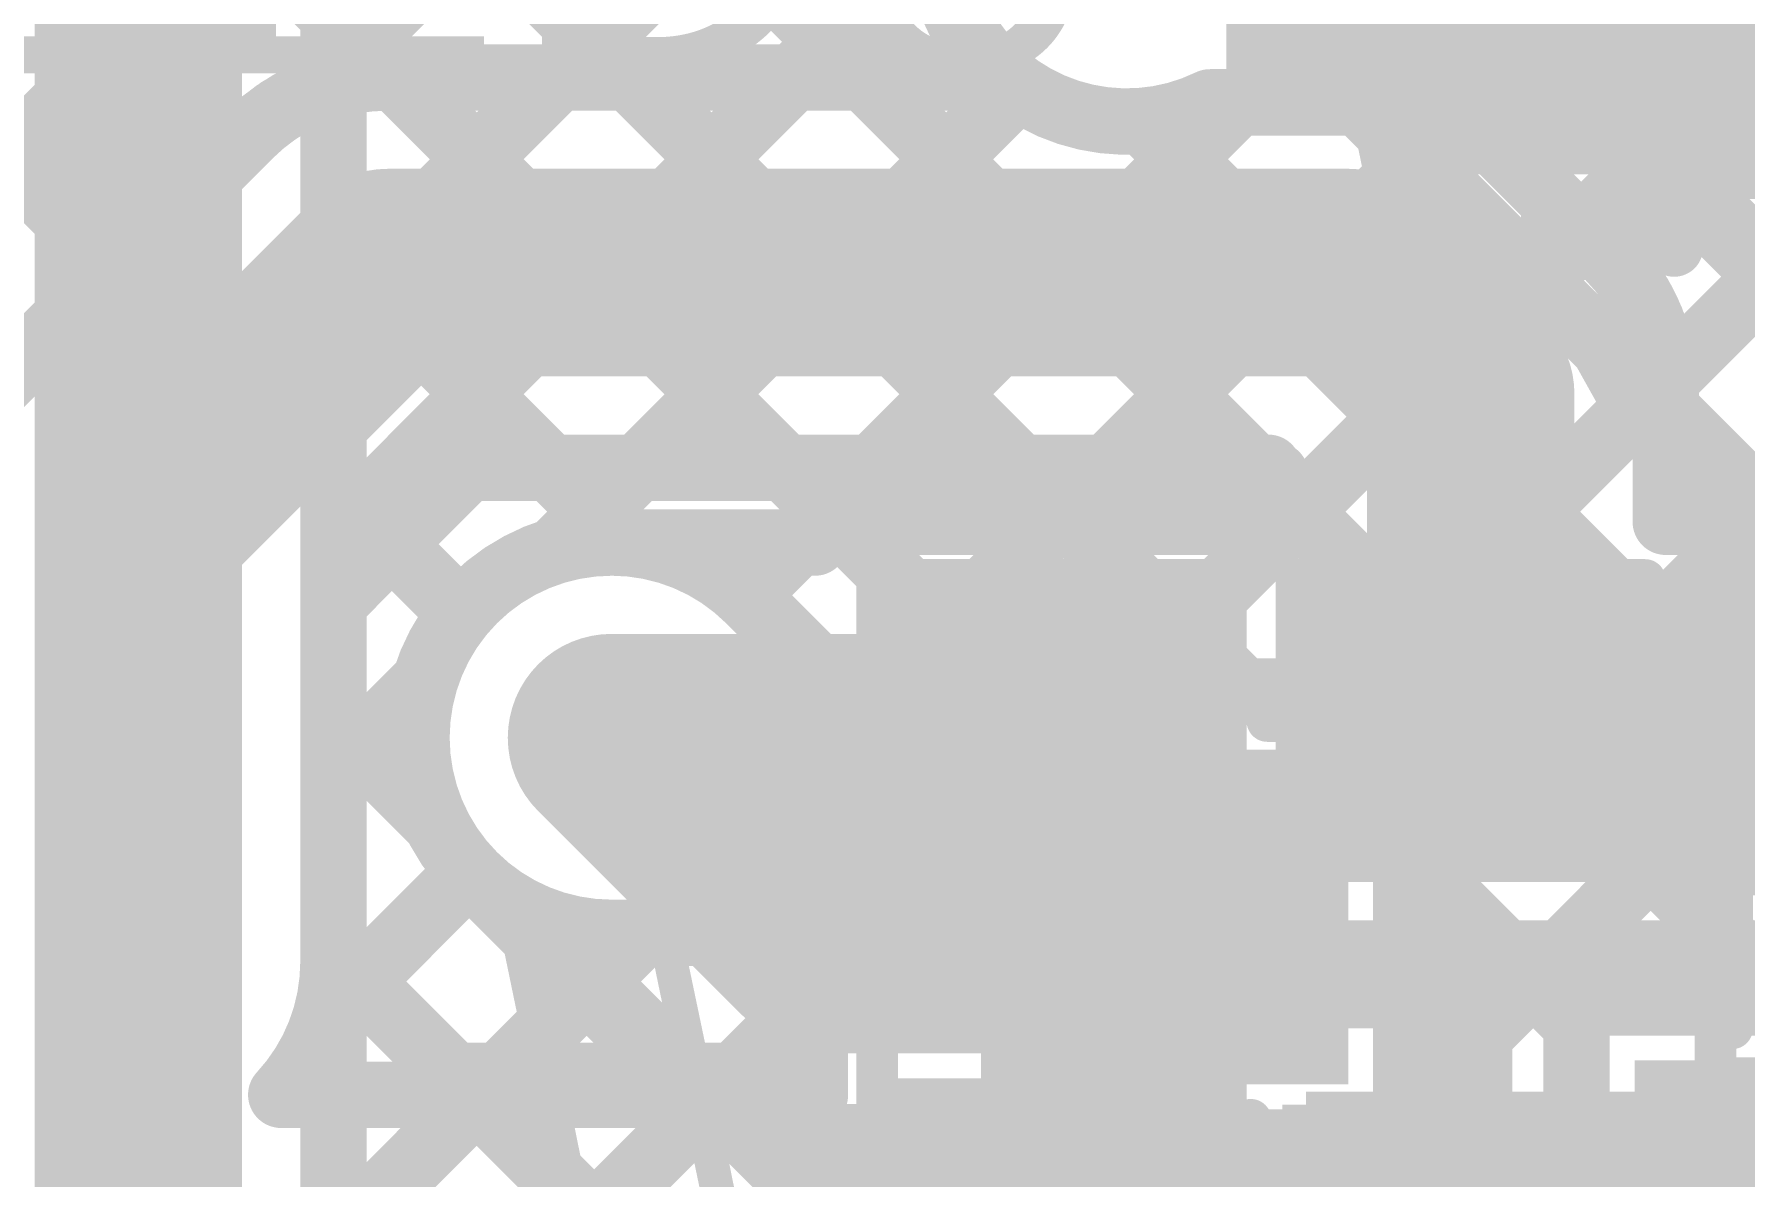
# Model space of a CAD drawing. Header units: millimetres. Extents: x 0 to 214, y 0 to 214.
# Drawn here: x 4.3215 to 4.5275, y 0.7561 to 0.8937 of the extents above; entities that cross this region are included whole.
import ezdxf

# ---------------------------------------------------------------- set-up
doc = ezdxf.new("R2010")
doc.units = ezdxf.units.MM
doc.header["$MEASUREMENT"] = 0
for name, color, linetype in [('BottomLayer', 5, 'Continuous'), ('BottomOverlay', 54, 'Continuous'), ('BottomPaste', 16, 'Continuous'), ('BottomSolder', 6, 'Continuous'), ('TopLayer', 1, 'Continuous'), ('TopOverlay', 2, 'Continuous'), ('TopPaste', 8, 'Continuous'), ('TopSolder', 216, 'Continuous'), ('ViaHoleLayer', 16, 'Continuous')]:
    doc.layers.add(name, color=color, linetype=linetype)
doc.styles.add('Arial', font='', dxfattribs={"height": 0.2})
doc.styles.get('Arial').set_extended_font_data('Arial')

# ---------------------------------------------------------------- blocks, each defined once
blk = doc.blocks.new('LED_0402_81')
at = {"layer": 'TopLayer'}
for points in [[(-0.03091, 0.01417), (-0.0065, 0.01417), (-0.0065, -0.01417), (-0.03091, -0.01417)], [(0.0065, 0.01417), (0.03091, 0.01417), (0.03091, -0.01417), (0.0065, -0.01417)]]:
    blk.add_hatch(color=1, dxfattribs=at).paths.add_polyline_path(points)
at = {"layer": 'TopOverlay'}
blk.add_hatch(color=2, dxfattribs=at).paths.add_polyline_path([(0.03692, -0.022), (0.06292, -0.022), (0.06292, 0.022), (0.03692, 0.022)])
at = {"layer": 'TopPaste'}
for points in [[(-0.03091, 0.01417), (-0.0065, 0.01417), (-0.0065, -0.01417), (-0.03091, -0.01417)], [(0.0065, 0.01417), (0.03091, 0.01417), (0.03091, -0.01417), (0.0065, -0.01417)]]:
    blk.add_hatch(color=8, dxfattribs=at).paths.add_polyline_path(points)
at = {"layer": 'TopSolder'}
for points in [[(-0.03491, 0.01817), (-0.0025, 0.01817), (-0.0025, -0.01817), (-0.03491, -0.01817)], [(0.0025, 0.01817), (0.03491, 0.01817), (0.03491, -0.01817), (0.0025, -0.01817)]]:
    blk.add_hatch(color=216, dxfattribs=at).paths.add_polyline_path(points)
at = {"layer": 'TopOverlay', "const_width": 0.00787}
for points in [[(0.037, 0.019), (-0.036, 0.019)], [(-0.036, 0.019), (-0.036, -0.019)], [(0.037, 0.019), (0.037, -0.019)], [(0.037, -0.019), (-0.036, -0.019)]]:
    blk.add_lwpolyline(points, dxfattribs=at)
at = {"layer": 'TopOverlay', "const_width": 0.00394}
for points in [[(-0.03797, 0.019, 1), (-0.03403, 0.019, 1)], [(-0.03797, 0.019, 1), (-0.03403, 0.019, 1)], [(0.03503, 0.019, 1), (0.03897, 0.019, 1)], [(0.03503, 0.019, 1), (0.03897, 0.019, 1)], [(-0.03797, -0.019, 1), (-0.03403, -0.019, 1)], [(-0.03797, -0.019, 1), (-0.03403, -0.019, 1)], [(0.03503, -0.019, 1), (0.03897, -0.019, 1)], [(0.03503, -0.019, 1), (0.03897, -0.019, 1)]]:
    blk.add_lwpolyline(points, format="xyb", close=True, dxfattribs=at)
blk = doc.blocks.new('RES_0603_B_208')
at = {"layer": 'BottomLayer'}
for points in [[(-0.045, -0.0175), (-0.045, 0.0175), (-0.015, 0.0175), (-0.015, -0.0175)], [(0.015, -0.0175), (0.015, 0.0175), (0.045, 0.0175), (0.045, -0.0175)]]:
    blk.add_hatch(color=5, dxfattribs=at).paths.add_polyline_path(points)
at = {"layer": 'BottomPaste'}
for points in [[(-0.045, -0.0175), (-0.045, 0.0175), (-0.015, 0.0175), (-0.015, -0.0175)], [(0.015, -0.0175), (0.015, 0.0175), (0.045, 0.0175), (0.045, -0.0175)]]:
    blk.add_hatch(color=16, dxfattribs=at).paths.add_polyline_path(points)
at = {"layer": 'BottomSolder'}
for points in [[(-0.049, -0.0215), (-0.049, 0.0215), (-0.011, 0.0215), (-0.011, -0.0215)], [(0.011, -0.0215), (0.011, 0.0215), (0.049, 0.0215), (0.049, -0.0215)]]:
    blk.add_hatch(color=6, dxfattribs=at).paths.add_polyline_path(points)
at = {"layer": 'BottomOverlay', "const_width": 0.005}
for points in [[(-0.049, -0.021), (-0.049, 0.021)], [(0.049, 0.021), (-0.049, 0.021)], [(0.049, -0.021), (0.049, 0.021)], [(0.049, -0.021), (-0.049, -0.021)]]:
    blk.add_lwpolyline(points, dxfattribs=at)
at = {"layer": 'BottomOverlay', "const_width": 0.0025}
for points in [[(-0.05025, 0.021, 1), (-0.04775, 0.021, 1)], [(-0.05025, 0.021, 1), (-0.04775, 0.021, 1)], [(0.04775, 0.021, 1), (0.05025, 0.021, 1)], [(0.04775, 0.021, 1), (0.05025, 0.021, 1)], [(-0.05025, -0.021, 1), (-0.04775, -0.021, 1)], [(-0.05025, -0.021, 1), (-0.04775, -0.021, 1)], [(0.04775, -0.021, 1), (0.05025, -0.021, 1)], [(0.04775, -0.021, 1), (0.05025, -0.021, 1)]]:
    blk.add_lwpolyline(points, format="xyb", close=True, dxfattribs=at)
blk = doc.blocks.new('RES_0603_B_210')
at = {"layer": 'BottomLayer'}
for points in [[(-0.045, -0.0175), (-0.045, 0.0175), (-0.015, 0.0175), (-0.015, -0.0175)], [(0.015, -0.0175), (0.015, 0.0175), (0.045, 0.0175), (0.045, -0.0175)]]:
    blk.add_hatch(color=5, dxfattribs=at).paths.add_polyline_path(points)
at = {"layer": 'BottomPaste'}
for points in [[(-0.045, -0.0175), (-0.045, 0.0175), (-0.015, 0.0175), (-0.015, -0.0175)], [(0.015, -0.0175), (0.015, 0.0175), (0.045, 0.0175), (0.045, -0.0175)]]:
    blk.add_hatch(color=16, dxfattribs=at).paths.add_polyline_path(points)
at = {"layer": 'BottomSolder'}
for points in [[(-0.049, -0.0215), (-0.049, 0.0215), (-0.011, 0.0215), (-0.011, -0.0215)], [(0.011, -0.0215), (0.011, 0.0215), (0.049, 0.0215), (0.049, -0.0215)]]:
    blk.add_hatch(color=6, dxfattribs=at).paths.add_polyline_path(points)
at = {"layer": 'BottomOverlay', "const_width": 0.005}
for points in [[(-0.049, 0.021), (-0.049, -0.021)], [(-0.049, 0.021), (0.049, 0.021)], [(0.049, 0.021), (0.049, -0.021)], [(-0.049, -0.021), (0.049, -0.021)]]:
    blk.add_lwpolyline(points, dxfattribs=at)
at = {"layer": 'BottomOverlay', "const_width": 0.0025}
for points in [[(-0.05025, 0.021, 1), (-0.04775, 0.021, 1)], [(-0.05025, 0.021, 1), (-0.04775, 0.021, 1)], [(0.04775, 0.021, 1), (0.05025, 0.021, 1)], [(0.04775, 0.021, 1), (0.05025, 0.021, 1)], [(-0.05025, -0.021, 1), (-0.04775, -0.021, 1)], [(-0.05025, -0.021, 1), (-0.04775, -0.021, 1)], [(0.04775, -0.021, 1), (0.05025, -0.021, 1)], [(0.04775, -0.021, 1), (0.05025, -0.021, 1)]]:
    blk.add_lwpolyline(points, format="xyb", close=True, dxfattribs=at)
blk = doc.blocks.new('SOT_23_B_242')
at = {"layer": 'BottomLayer'}
for points in [[(-0.05354, 0.05748), (-0.02126, 0.05748), (-0.02126, 0.02126), (-0.05354, 0.02126)], [(0.02126, 0.05748), (0.05354, 0.05748), (0.05354, 0.02126), (0.02126, 0.02126)], [(-0.01614, -0.02126), (0.01614, -0.02126), (0.01614, -0.05748), (-0.01614, -0.05748)]]:
    blk.add_hatch(color=5, dxfattribs=at).paths.add_polyline_path(points)
at = {"layer": 'BottomPaste'}
for points in [[(-0.05354, 0.05748), (-0.02126, 0.05748), (-0.02126, 0.02126), (-0.05354, 0.02126)], [(0.02126, 0.05748), (0.05354, 0.05748), (0.05354, 0.02126), (0.02126, 0.02126)], [(-0.01614, -0.02126), (0.01614, -0.02126), (0.01614, -0.05748), (-0.01614, -0.05748)]]:
    blk.add_hatch(color=16, dxfattribs=at).paths.add_polyline_path(points)
at = {"layer": 'BottomSolder'}
for points in [[(-0.05754, 0.06148), (-0.01726, 0.06148), (-0.01726, 0.01726), (-0.05754, 0.01726)], [(0.01726, 0.06148), (0.05754, 0.06148), (0.05754, 0.01726), (0.01726, 0.01726)], [(-0.02014, -0.01726), (0.02014, -0.01726), (0.02014, -0.06148), (-0.02014, -0.06148)]]:
    blk.add_hatch(color=6, dxfattribs=at).paths.add_polyline_path(points)
at = {"layer": 'BottomOverlay'}
for points, const_width in [([(-0.06439, 0.045, 1), (-0.07161, 0.045, 1)], 0.01), ([(-0.07411, 0.045, 1), (-0.06911, 0.045, 1)], 0.005), ([(-0.06689, 0.045, 1), (-0.06189, 0.045, 1)], 0.005), ([(-0.01425, 0.029, 1), (-0.01175, 0.029, 1)], 0.0025), ([(0.01175, 0.029, 1), (0.01425, 0.029, 1)], 0.0025), ([(-0.06225, 0.027, 1), (-0.05975, 0.027, 1)], 0.0025), ([(0.05975, 0.027, 1), (0.06225, 0.027, 1)], 0.0025), ([(-0.06225, -0.029, 1), (-0.05975, -0.029, 1)], 0.0025), ([(-0.06225, -0.029, 1), (-0.05975, -0.029, 1)], 0.0025), ([(-0.02525, -0.029, 1), (-0.02275, -0.029, 1)], 0.0025), ([(0.02275, -0.029, 1), (0.02525, -0.029, 1)], 0.0025), ([(0.05975, -0.029, 1), (0.06225, -0.029, 1)], 0.0025), ([(0.05975, -0.029, 1), (0.06225, -0.029, 1)], 0.0025)]:
    blk.add_lwpolyline(points, format="xyb", close=True, dxfattribs=dict(at, const_width=const_width))
at = {"layer": 'BottomOverlay', "const_width": 0.005}
for points in [[(0.013, 0.029), (-0.013, 0.029)], [(-0.061, -0.029), (-0.061, 0.027)], [(0.061, -0.029), (0.061, 0.027)], [(-0.024, -0.029), (-0.061, -0.029)], [(0.061, -0.029), (0.024, -0.029)]]:
    blk.add_lwpolyline(points, dxfattribs=at)
blk = doc.blocks.new('SOT_23_246')
at = {"layer": 'TopLayer'}
for points in [[(-0.01614, 0.05748), (0.01614, 0.05748), (0.01614, 0.02126), (-0.01614, 0.02126)], [(-0.05354, -0.02126), (-0.02126, -0.02126), (-0.02126, -0.05748), (-0.05354, -0.05748)], [(0.02126, -0.02126), (0.05354, -0.02126), (0.05354, -0.05748), (0.02126, -0.05748)]]:
    blk.add_hatch(color=1, dxfattribs=at).paths.add_polyline_path(points)
at = {"layer": 'TopPaste'}
for points in [[(-0.01614, 0.05748), (0.01614, 0.05748), (0.01614, 0.02126), (-0.01614, 0.02126)], [(-0.05354, -0.02126), (-0.02126, -0.02126), (-0.02126, -0.05748), (-0.05354, -0.05748)], [(0.02126, -0.02126), (0.05354, -0.02126), (0.05354, -0.05748), (0.02126, -0.05748)]]:
    blk.add_hatch(color=8, dxfattribs=at).paths.add_polyline_path(points)
at = {"layer": 'TopSolder'}
for points in [[(-0.02014, 0.06148), (0.02014, 0.06148), (0.02014, 0.01726), (-0.02014, 0.01726)], [(-0.05754, -0.01726), (-0.01726, -0.01726), (-0.01726, -0.06148), (-0.05754, -0.06148)], [(0.01726, -0.01726), (0.05754, -0.01726), (0.05754, -0.06148), (0.01726, -0.06148)]]:
    blk.add_hatch(color=216, dxfattribs=at).paths.add_polyline_path(points)
at = {"layer": 'TopOverlay', "const_width": 0.005}
for points in [[(-0.061, -0.027), (-0.061, 0.029)], [(-0.024, 0.029), (-0.061, 0.029)], [(0.061, 0.029), (0.024, 0.029)], [(0.061, -0.027), (0.061, 0.029)], [(0.013, -0.029), (-0.013, -0.029)]]:
    blk.add_lwpolyline(points, dxfattribs=at)
at = {"layer": 'TopOverlay'}
for points, const_width in [([(-0.06225, 0.029, 1), (-0.05975, 0.029, 1)], 0.0025), ([(-0.06225, 0.029, 1), (-0.05975, 0.029, 1)], 0.0025), ([(-0.02525, 0.029, 1), (-0.02275, 0.029, 1)], 0.0025), ([(0.02275, 0.029, 1), (0.02525, 0.029, 1)], 0.0025), ([(0.05975, 0.029, 1), (0.06225, 0.029, 1)], 0.0025), ([(0.05975, 0.029, 1), (0.06225, 0.029, 1)], 0.0025), ([(-0.06225, -0.027, 1), (-0.05975, -0.027, 1)], 0.0025), ([(0.05975, -0.027, 1), (0.06225, -0.027, 1)], 0.0025), ([(-0.01425, -0.029, 1), (-0.01175, -0.029, 1)], 0.0025), ([(0.01175, -0.029, 1), (0.01425, -0.029, 1)], 0.0025), ([(-0.06439, -0.045, 1), (-0.07161, -0.045, 1)], 0.01), ([(-0.07411, -0.045, 1), (-0.06911, -0.045, 1)], 0.005), ([(-0.06689, -0.045, 1), (-0.06189, -0.045, 1)], 0.005)]:
    blk.add_lwpolyline(points, format="xyb", close=True, dxfattribs=dict(at, const_width=const_width))
blk = doc.blocks.new('C__0603_B_270')
at = {"layer": 'BottomLayer'}
for points in [[(-0.045, -0.0175), (-0.045, 0.0175), (-0.015, 0.0175), (-0.015, -0.0175)], [(0.015, -0.0175), (0.015, 0.0175), (0.045, 0.0175), (0.045, -0.0175)]]:
    blk.add_hatch(color=5, dxfattribs=at).paths.add_polyline_path(points)
at = {"layer": 'BottomPaste'}
for points in [[(-0.045, -0.0175), (-0.045, 0.0175), (-0.015, 0.0175), (-0.015, -0.0175)], [(0.015, -0.0175), (0.015, 0.0175), (0.045, 0.0175), (0.045, -0.0175)]]:
    blk.add_hatch(color=16, dxfattribs=at).paths.add_polyline_path(points)
at = {"layer": 'BottomSolder'}
for points in [[(-0.04736, -0.01986), (-0.04736, 0.01986), (-0.01264, 0.01986), (-0.01264, -0.01986)], [(0.01264, -0.01986), (0.01264, 0.01986), (0.04736, 0.01986), (0.04736, -0.01986)]]:
    blk.add_hatch(color=6, dxfattribs=at).paths.add_polyline_path(points)
at = {"layer": 'BottomOverlay', "const_width": 0.005}
for points in [[(-0.018, 0.021), (-0.049, 0.021)], [(-0.049, -0.021), (-0.049, 0.021)], [(0.049, 0.021), (0.018, 0.021)], [(0.049, -0.021), (0.049, 0.021)], [(-0.018, -0.021), (-0.049, -0.021)], [(0.049, -0.021), (0.018, -0.021)]]:
    blk.add_lwpolyline(points, dxfattribs=at)
at = {"layer": 'BottomOverlay', "const_width": 0.0025}
for points in [[(-0.05025, 0.021, 1), (-0.04775, 0.021, 1)], [(-0.05025, 0.021, 1), (-0.04775, 0.021, 1)], [(-0.01925, 0.021, 1), (-0.01675, 0.021, 1)], [(0.01675, 0.021, 1), (0.01925, 0.021, 1)], [(0.04775, 0.021, 1), (0.05025, 0.021, 1)], [(0.04775, 0.021, 1), (0.05025, 0.021, 1)], [(-0.05025, -0.021, 1), (-0.04775, -0.021, 1)], [(-0.05025, -0.021, 1), (-0.04775, -0.021, 1)], [(-0.01925, -0.021, 1), (-0.01675, -0.021, 1)], [(0.01675, -0.021, 1), (0.01925, -0.021, 1)], [(0.04775, -0.021, 1), (0.05025, -0.021, 1)], [(0.04775, -0.021, 1), (0.05025, -0.021, 1)]]:
    blk.add_lwpolyline(points, format="xyb", close=True, dxfattribs=at)

msp = doc.modelspace()

# ---------------------------------------------------------------- hatches: boundary and pattern name
at = {"layer": 'BottomLayer'}
h = msp.add_hatch(color=5, dxfattribs=at)
edge = h.paths.add_edge_path()
edge.add_arc((4.391, 0.809), 0.01181, 0, 360)
h = msp.add_hatch(color=5, dxfattribs=at)
edge = h.paths.add_edge_path()
edge.add_arc((4.334, 0.782), 0.01181, 0, 360)
for points in [[(4.622, 0.7275), (4.622, 0.7705), (4.5255, 0.7705), (4.5255, 0.7275)], [(4.5178, 0.76481), (4.4718, 0.76481), (4.4718, 0.639), (4.5178, 0.639)]]:
    msp.add_hatch(color=5, dxfattribs=at).paths.add_polyline_path(points)
at = {"layer": 'BottomSolder'}
h = msp.add_hatch(color=6, dxfattribs=at)
edge = h.paths.add_edge_path()
edge.add_arc((4.391, 0.809), 0.00991, 0, 360)
h = msp.add_hatch(color=6, dxfattribs=at)
edge = h.paths.add_edge_path()
edge.add_arc((4.334, 0.782), 0.00991, 0, 360)
at = {"layer": 'TopLayer'}
h = msp.add_hatch(color=1, dxfattribs=at)
edge = h.paths.add_edge_path()
edge.add_arc((4.391, 0.809), 0.01181, 0, 360)
h = msp.add_hatch(color=1, dxfattribs=at)
edge = h.paths.add_edge_path()
edge.add_arc((4.334, 0.782), 0.01181, 0, 360)
at = {"layer": 'TopSolder'}
h = msp.add_hatch(color=216, dxfattribs=at)
edge = h.paths.add_edge_path()
edge.add_arc((4.391, 0.809), 0.00991, 0, 360)
h = msp.add_hatch(color=216, dxfattribs=at)
edge = h.paths.add_edge_path()
edge.add_arc((4.334, 0.782), 0.00991, 0, 360)
at = {"layer": 'ViaHoleLayer'}
h = msp.add_hatch(color=16, dxfattribs=at)
edge = h.paths.add_edge_path()
edge.add_arc((4.391, 0.809), 0.00591, 0, 360)
h = msp.add_hatch(color=16, dxfattribs=at)
edge = h.paths.add_edge_path()
edge.add_arc((4.334, 0.782), 0.00591, 0, 360)

# ---------------------------------------------------------------- linework, layer by layer
at = {"layer": 'BottomLayer'}
for points, const_width in [([(4.179, 1.13097), (4.42147, 0.8885)], 0.008), ([(4.179, 1.10269), (4.39319, 0.8885)], 0.008), ([(4.179, 1.0744), (4.3649, 0.8885)], 0.008), ([(4.179, 1.04612), (4.34544, 0.87968)], 0.008), ([(4.179, 1.01784), (4.3313, 0.86553)], 0.008), ([(4.24879, 0.80925), (4.43698, 0.99744)], 0.008), ([(4.35417, 0.88635), (4.46133, 0.9935)], 0.008), ([(4.38461, 0.8885), (4.48961, 0.9935)], 0.008), ([(4.41289, 0.8885), (4.43026, 0.90587)], 0.008), ([(4.364, 0.8885), (4.43844, 0.8885)], 0.008), ([(4.49219, 0.885), (4.51752, 0.885)], 0.008), ([(4.50983, 0.885), (4.55983, 0.835)], 0.008), ([(4.51752, 0.87786), (4.51752, 0.885)], 0.008), ([(4.3174, 0.85163), (4.34737, 0.8816)], 0.008), ([(4.49649, 0.8816), (4.5111, 0.86699)], 0.008), ([(4.50781, 0.87028), (4.51752, 0.87999)], 0.008), ([(4.51752, 0.87786), (4.57574, 0.87786)], 0.008), ([(4.51793, 0.85212), (4.54367, 0.87786)], 0.008), ([(4.5291, 0.835), (4.57196, 0.87786)], 0.008), ([(4.334, 0.835), (4.364, 0.865)], 0.025), ([(4.364, 0.865), (4.47986, 0.865)], 0.025), ([(4.47986, 0.865), (4.4945, 0.85036)], 0.025), ([(4.4945, 0.809), (4.4945, 0.85036)], 0.025), ([(4.518, 0.835), (4.518, 0.85036)], 0.008), ([(4.518, 0.84854), (4.53154, 0.835)], 0.008), ([(4.334, 0.782), (4.334, 0.835)], 0.025), ([(4.3575, 0.82527), (4.37373, 0.8415)], 0.008), ([(4.37373, 0.8415), (4.47012, 0.8415)], 0.008), ([(4.38362, 0.8415), (4.39262, 0.8325)], 0.008), ([(4.38416, 0.83148), (4.39418, 0.8415)], 0.008), ([(4.4119, 0.8415), (4.4184, 0.835)], 0.008), ([(4.41596, 0.835), (4.42246, 0.8415)], 0.008), ([(4.44019, 0.8415), (4.44669, 0.835)], 0.008), ([(4.44425, 0.835), (4.45075, 0.8415)], 0.008), ([(4.46847, 0.8415), (4.471, 0.83897)], 0.008), ([(4.471, 0.835), (4.471, 0.84062)], 0.008), ([(4.4155, 0.835), (4.466, 0.835)], 0.008), ([(4.466, 0.835), (4.471, 0.835)], 0.008), ([(4.466, 0.835), (4.471, 0.835)], 0.008), ([(4.518, 0.835), (4.523, 0.835)], 0.008), ([(4.518, 0.835), (4.523, 0.835)], 0.008), ([(4.523, 0.835), (4.5735, 0.835)], 0.008), ([(4.36453, 0.8323), (4.37288, 0.82396)], 0.008), ([(4.391, 0.8325), (4.4155, 0.8325)], 0.008), ([(4.3575, 0.782), (4.3575, 0.82527)], 0.008), ([(4.391, 0.809), (4.444, 0.809)], 0.025), ([(4.4945, 0.809), (4.545, 0.809)], 0.025), ([(4.3575, 0.80482), (4.36852, 0.81584)], 0.008), ([(4.3575, 0.81105), (4.3699, 0.79865)], 0.008), ([(4.35663, 0.77567), (4.37387, 0.79291)], 0.008), ([(4.38065, 0.7879), (4.40255, 0.766)], 0.008), ([(4.37525, 0.766), (4.39475, 0.7855)], 0.008), ([(4.391, 0.7855), (4.4155, 0.7855)], 0.008), ([(4.41134, 0.7855), (4.42184, 0.775)], 0.008), ([(4.3575, 0.78277), (4.37427, 0.766)], 0.008), ([(4.40353, 0.766), (4.42053, 0.783)], 0.008), ([(4.4155, 0.783), (4.466, 0.783)], 0.008), ([(4.44082, 0.775), (4.44882, 0.783)], 0.008), ([(4.44212, 0.783), (4.45012, 0.775)], 0.008), ([(4.466, 0.783), (4.4725, 0.783)], 0.008), ([(4.466, 0.783), (4.4725, 0.783)], 0.008), ([(4.4704, 0.783), (4.4754, 0.778)], 0.008), ([(4.4721, 0.778), (4.4771, 0.783)], 0.008), ([(4.4725, 0.783), (4.5165, 0.783)], 0.008), ([(4.49869, 0.783), (4.50369, 0.778)], 0.008), ([(4.50039, 0.778), (4.50539, 0.783)], 0.008), ([(4.5145, 0.778), (4.5145, 0.7815)], 0.008), ([(4.5145, 0.7815), (4.633, 0.7815)], 0.008), ([(4.5165, 0.783), (4.523, 0.783)], 0.008), ([(4.5165, 0.783), (4.523, 0.783)], 0.008), ([(4.523, 0.783), (4.5735, 0.783)], 0.008), ([(4.463, 0.778), (4.5145, 0.778)], 0.008), ([(4.4155, 0.775), (4.4608, 0.775)], 0.008), ([(4.4155, 0.766), (4.4155, 0.775)], 0.008), ([(4.4945, 0.749), (4.4945, 0.774)], 0.01), ([(4.35121, 0.766), (4.4155, 0.766)], 0.008)]:
    msp.add_lwpolyline(points, dxfattribs=dict(at, const_width=const_width))
at = {"layer": 'BottomLayer', "const_width": 0.008}
for points in [[(4.43844, 0.8885, -0.862306), (4.46198, 0.927)], [(4.34737, 0.8816, -0.199188), (4.364, 0.8885)], [(4.34738, 0.88162, -0.198912), (4.364, 0.8885)], [(4.49219, 0.885, -0.058218), (4.49647, 0.88162)], [(4.49219, 0.885, -0.058484), (4.49649, 0.8816)], [(4.5111, 0.86699, -0.199188), (4.518, 0.85036)], [(4.51112, 0.86697, -0.198912), (4.518, 0.85036)], [(4.391, 0.7855, -1), (4.391, 0.8325)], [(4.3575, 0.782, -0.18945), (4.35121, 0.766)]]:
    msp.add_lwpolyline(points, format="xyb", dxfattribs=at)
at = {"layer": 'BottomLayer'}
for points, const_width in [([(4.362, 0.8885, 1), (4.366, 0.8885, 1)], 0.004), ([(4.362, 0.8885, 1), (4.366, 0.8885, 1)], 0.004), ([(4.362, 0.8885, 1), (4.366, 0.8885, 1)], 0.004), ([(4.3629, 0.8885, 1), (4.3669, 0.8885, 1)], 0.004), ([(4.38261, 0.8885, 1), (4.38661, 0.8885, 1)], 0.004), ([(4.39119, 0.8885, 1), (4.39519, 0.8885, 1)], 0.004), ([(4.4109, 0.8885, 1), (4.41489, 0.8885, 1)], 0.004), ([(4.41947, 0.8885, 1), (4.42347, 0.8885, 1)], 0.004), ([(4.43644, 0.8885, 1), (4.44044, 0.8885, 1)], 0.004), ([(4.43644, 0.8885, 1), (4.44044, 0.8885, 1)], 0.004), ([(4.35217, 0.88635, 1), (4.35617, 0.88635, 1)], 0.004), ([(4.49019, 0.885, 1), (4.49419, 0.885, 1)], 0.004), ([(4.49019, 0.885, 1), (4.49419, 0.885, 1)], 0.004), ([(4.49019, 0.885, 1), (4.49419, 0.885, 1)], 0.004), ([(4.50783, 0.885, 1), (4.51183, 0.885, 1)], 0.004), ([(4.51552, 0.885, 1), (4.51952, 0.885, 1)], 0.004), ([(4.51552, 0.885, 1), (4.51952, 0.885, 1)], 0.004), ([(4.34537, 0.8816, 1), (4.34937, 0.8816, 1)], 0.004), ([(4.34537, 0.8816, 1), (4.34937, 0.8816, 1)], 0.004), ([(4.34538, 0.88162, 1), (4.34938, 0.88162, 1)], 0.004), ([(4.49447, 0.88162, 1), (4.49847, 0.88162, 1)], 0.004), ([(4.49449, 0.8816, 1), (4.49849, 0.8816, 1)], 0.004), ([(4.49449, 0.8816, 1), (4.49849, 0.8816, 1)], 0.004), ([(4.34344, 0.87968, 1), (4.34744, 0.87968, 1)], 0.004), ([(4.51552, 0.87999, 1), (4.51952, 0.87999, 1)], 0.004), ([(4.51552, 0.87786, 1), (4.51952, 0.87786, 1)], 0.004), ([(4.51552, 0.87786, 1), (4.51952, 0.87786, 1)], 0.004), ([(4.35775, 0.865, 1), (4.37025, 0.865, 1)], 0.0125), ([(4.35775, 0.865, 1), (4.37025, 0.865, 1)], 0.0125), ([(4.47361, 0.865, 1), (4.48611, 0.865, 1)], 0.0125), ([(4.47361, 0.865, 1), (4.48611, 0.865, 1)], 0.0125), ([(4.50581, 0.87028, 1), (4.50981, 0.87028, 1)], 0.004), ([(4.5091, 0.86699, 1), (4.5131, 0.86699, 1)], 0.004), ([(4.5091, 0.86699, 1), (4.5131, 0.86699, 1)], 0.004), ([(4.50912, 0.86697, 1), (4.51312, 0.86697, 1)], 0.004), ([(4.3293, 0.86553, 1), (4.3333, 0.86553, 1)], 0.004), ([(4.48825, 0.85036, 1), (4.50075, 0.85036, 1)], 0.0125), ([(4.48825, 0.85036, 1), (4.50075, 0.85036, 1)], 0.0125), ([(4.51593, 0.85212, 1), (4.51993, 0.85212, 1)], 0.004), ([(4.516, 0.85036, 1), (4.52, 0.85036, 1)], 0.004), ([(4.516, 0.85036, 1), (4.52, 0.85036, 1)], 0.004), ([(4.516, 0.85036, 1), (4.52, 0.85036, 1)], 0.004), ([(4.516, 0.84854, 1), (4.52, 0.84854, 1)], 0.004), ([(4.32775, 0.835, 1), (4.34025, 0.835, 1)], 0.0125), ([(4.32775, 0.835, 1), (4.34025, 0.835, 1)], 0.0125), ([(4.37173, 0.8415, 1), (4.37573, 0.8415, 1)], 0.004), ([(4.37173, 0.8415, 1), (4.37573, 0.8415, 1)], 0.004), ([(4.38162, 0.8415, 1), (4.38562, 0.8415, 1)], 0.004), ([(4.39218, 0.8415, 1), (4.39618, 0.8415, 1)], 0.004), ([(4.4099, 0.8415, 1), (4.4139, 0.8415, 1)], 0.004), ([(4.42046, 0.8415, 1), (4.42446, 0.8415, 1)], 0.004), ([(4.43819, 0.8415, 1), (4.44219, 0.8415, 1)], 0.004), ([(4.44875, 0.8415, 1), (4.45275, 0.8415, 1)], 0.004), ([(4.46647, 0.8415, 1), (4.47047, 0.8415, 1)], 0.004), ([(4.46812, 0.8415, 1), (4.47212, 0.8415, 1)], 0.004), ([(4.469, 0.84062, 1), (4.473, 0.84062, 1)], 0.004), ([(4.469, 0.83897, 1), (4.473, 0.83897, 1)], 0.004), ([(4.4135, 0.835, 1), (4.4175, 0.835, 1)], 0.004), ([(4.41396, 0.835, 1), (4.41796, 0.835, 1)], 0.004), ([(4.4164, 0.835, 1), (4.4204, 0.835, 1)], 0.004), ([(4.44225, 0.835, 1), (4.44625, 0.835, 1)], 0.004), ([(4.44469, 0.835, 1), (4.44869, 0.835, 1)], 0.004), ([(4.464, 0.835, 1), (4.468, 0.835, 1)], 0.004), ([(4.464, 0.835, 1), (4.468, 0.835, 1)], 0.004), ([(4.464, 0.835, 1), (4.468, 0.835, 1)], 0.004), ([(4.469, 0.835, 1), (4.473, 0.835, 1)], 0.004), ([(4.469, 0.835, 1), (4.473, 0.835, 1)], 0.004), ([(4.469, 0.835, 1), (4.473, 0.835, 1)], 0.004), ([(4.516, 0.835, 1), (4.52, 0.835, 1)], 0.004), ([(4.516, 0.835, 1), (4.52, 0.835, 1)], 0.004), ([(4.516, 0.835, 1), (4.52, 0.835, 1)], 0.004), ([(4.521, 0.835, 1), (4.525, 0.835, 1)], 0.004), ([(4.521, 0.835, 1), (4.525, 0.835, 1)], 0.004), ([(4.521, 0.835, 1), (4.525, 0.835, 1)], 0.004), ([(4.5271, 0.835, 1), (4.5311, 0.835, 1)], 0.004), ([(4.36253, 0.8323, 1), (4.36653, 0.8323, 1)], 0.004), ([(4.38216, 0.83148, 1), (4.38616, 0.83148, 1)], 0.004), ([(4.389, 0.8325, 1), (4.393, 0.8325, 1)], 0.004), ([(4.389, 0.8325, 1), (4.393, 0.8325, 1)], 0.004), ([(4.39062, 0.8325, 1), (4.39462, 0.8325, 1)], 0.004), ([(4.4135, 0.8325, 1), (4.4175, 0.8325, 1)], 0.004), ([(4.3555, 0.82527, 1), (4.3595, 0.82527, 1)], 0.004), ([(4.3555, 0.82527, 1), (4.3595, 0.82527, 1)], 0.004), ([(4.37088, 0.82396, 1), (4.37488, 0.82396, 1)], 0.004), ([(4.38475, 0.809, 1), (4.39725, 0.809, 1)], 0.0125), ([(4.43775, 0.809, 1), (4.45025, 0.809, 1)], 0.0125), ([(4.48825, 0.809, 1), (4.50075, 0.809, 1)], 0.0125), ([(4.48825, 0.809, 1), (4.50075, 0.809, 1)], 0.0125), ([(4.36652, 0.81584, 1), (4.37052, 0.81584, 1)], 0.004), ([(4.3555, 0.81105, 1), (4.3595, 0.81105, 1)], 0.004), ([(4.3555, 0.80482, 1), (4.3595, 0.80482, 1)], 0.004), ([(4.3679, 0.79865, 1), (4.3719, 0.79865, 1)], 0.004), ([(4.37187, 0.79291, 1), (4.37587, 0.79291, 1)], 0.004), ([(4.32775, 0.782, 1), (4.34025, 0.782, 1)], 0.0125), ([(4.37865, 0.7879, 1), (4.38265, 0.7879, 1)], 0.004), ([(4.389, 0.7855, 1), (4.393, 0.7855, 1)], 0.004), ([(4.389, 0.7855, 1), (4.393, 0.7855, 1)], 0.004), ([(4.39275, 0.7855, 1), (4.39675, 0.7855, 1)], 0.004), ([(4.40934, 0.7855, 1), (4.41334, 0.7855, 1)], 0.004), ([(4.4135, 0.7855, 1), (4.4175, 0.7855, 1)], 0.004), ([(4.3555, 0.78277, 1), (4.3595, 0.78277, 1)], 0.004), ([(4.3555, 0.782, 1), (4.3595, 0.782, 1)], 0.004), ([(4.3555, 0.782, 1), (4.3595, 0.782, 1)], 0.004), ([(4.4135, 0.783, 1), (4.4175, 0.783, 1)], 0.004), ([(4.41853, 0.783, 1), (4.42253, 0.783, 1)], 0.004), ([(4.44012, 0.783, 1), (4.44412, 0.783, 1)], 0.004), ([(4.44682, 0.783, 1), (4.45082, 0.783, 1)], 0.004), ([(4.464, 0.783, 1), (4.468, 0.783, 1)], 0.004), ([(4.464, 0.783, 1), (4.468, 0.783, 1)], 0.004), ([(4.464, 0.783, 1), (4.468, 0.783, 1)], 0.004), ([(4.4684, 0.783, 1), (4.4724, 0.783, 1)], 0.004), ([(4.4705, 0.783, 1), (4.4745, 0.783, 1)], 0.004), ([(4.4705, 0.783, 1), (4.4745, 0.783, 1)], 0.004), ([(4.4705, 0.783, 1), (4.4745, 0.783, 1)], 0.004), ([(4.4751, 0.783, 1), (4.4791, 0.783, 1)], 0.004), ([(4.49669, 0.783, 1), (4.50069, 0.783, 1)], 0.004), ([(4.50339, 0.783, 1), (4.50739, 0.783, 1)], 0.004), ([(4.5125, 0.7815, 1), (4.5165, 0.7815, 1)], 0.004), ([(4.5125, 0.7815, 1), (4.5165, 0.7815, 1)], 0.004), ([(4.5145, 0.783, 1), (4.5185, 0.783, 1)], 0.004), ([(4.5145, 0.783, 1), (4.5185, 0.783, 1)], 0.004), ([(4.5145, 0.783, 1), (4.5185, 0.783, 1)], 0.004), ([(4.521, 0.783, 1), (4.525, 0.783, 1)], 0.004), ([(4.521, 0.783, 1), (4.525, 0.783, 1)], 0.004), ([(4.521, 0.783, 1), (4.525, 0.783, 1)], 0.004), ([(4.461, 0.778, 1), (4.465, 0.778, 1)], 0.004), ([(4.4701, 0.778, 1), (4.4741, 0.778, 1)], 0.004), ([(4.4734, 0.778, 1), (4.4774, 0.778, 1)], 0.004), ([(4.49839, 0.778, 1), (4.50239, 0.778, 1)], 0.004), ([(4.50169, 0.778, 1), (4.50569, 0.778, 1)], 0.004), ([(4.5125, 0.778, 1), (4.5165, 0.778, 1)], 0.004), ([(4.5125, 0.778, 1), (4.5165, 0.778, 1)], 0.004), ([(4.35463, 0.77567, 1), (4.35863, 0.77567, 1)], 0.004), ([(4.4135, 0.775, 1), (4.4175, 0.775, 1)], 0.004), ([(4.4135, 0.775, 1), (4.4175, 0.775, 1)], 0.004), ([(4.41984, 0.775, 1), (4.42384, 0.775, 1)], 0.004), ([(4.43882, 0.775, 1), (4.44282, 0.775, 1)], 0.004), ([(4.44812, 0.775, 1), (4.45212, 0.775, 1)], 0.004), ([(4.4588, 0.775, 1), (4.4628, 0.775, 1)], 0.004), ([(4.492, 0.774, 1), (4.497, 0.774, 1)], 0.005), ([(4.34921, 0.766, 1), (4.35321, 0.766, 1)], 0.004), ([(4.34921, 0.766, 1), (4.35321, 0.766, 1)], 0.004), ([(4.37227, 0.766, 1), (4.37627, 0.766, 1)], 0.004), ([(4.37325, 0.766, 1), (4.37725, 0.766, 1)], 0.004), ([(4.40055, 0.766, 1), (4.40455, 0.766, 1)], 0.004), ([(4.40153, 0.766, 1), (4.40553, 0.766, 1)], 0.004), ([(4.4135, 0.766, 1), (4.4175, 0.766, 1)], 0.004), ([(4.4135, 0.766, 1), (4.4175, 0.766, 1)], 0.004)]:
    msp.add_lwpolyline(points, format="xyb", close=True, dxfattribs=dict(at, const_width=const_width))
at = {"layer": 'BottomOverlay', "const_width": 0.007}
for points in [[(4.519, 0.868), (4.519, 0.878)], [(4.519, 0.878), (4.529, 0.878)], [(4.52, 0.877), (4.536, 0.861)]]:
    msp.add_lwpolyline(points, dxfattribs=at)
at = {"layer": 'BottomOverlay', "const_width": 0.0035}
for points in [[(4.51725, 0.878, 1), (4.52075, 0.878, 1)], [(4.51725, 0.878, 1), (4.52075, 0.878, 1)], [(4.51825, 0.877, 1), (4.52175, 0.877, 1)], [(4.52725, 0.878, 1), (4.53075, 0.878, 1)], [(4.51725, 0.868, 1), (4.52075, 0.868, 1)]]:
    msp.add_lwpolyline(points, format="xyb", close=True, dxfattribs=at)
at = {"layer": 'TopLayer'}
for points, const_width in [([(4.334, 0.782), (4.334, 1.052)], 0.025), ([(4.3575, 0.88967), (4.523, 1.05517)], 0.008), ([(4.3575, 0.782), (4.3575, 1.04227)], 0.008), ([(4.3575, 0.86139), (4.523, 1.02689)], 0.008), ([(4.3575, 0.95247), (4.53283, 0.77714)], 0.008), ([(4.3575, 0.92419), (4.46715, 0.81454)], 0.008), ([(4.3575, 0.8331), (4.43026, 0.90587)], 0.008), ([(4.3575, 0.8959), (4.43886, 0.81454)], 0.008), ([(4.38416, 0.83148), (4.43999, 0.88731)], 0.008), ([(4.40709, 0.82613), (4.46646, 0.8855)], 0.008), ([(4.46308, 0.8855), (4.48609, 0.8855)], 0.008), ([(4.48104, 0.8855), (4.57246, 0.79408)], 0.008), ([(4.48609, 0.88083), (4.48609, 0.8855)], 0.008), ([(4.45499, 0.88327), (4.56112, 0.77714)], 0.008), ([(4.42124, 0.81199), (4.49007, 0.88083)], 0.008), ([(4.45208, 0.81454), (4.51836, 0.88083)], 0.008), ([(4.48036, 0.81454), (4.54664, 0.88083)], 0.008), ([(4.48609, 0.88083), (4.5235, 0.88083)], 0.008), ([(4.514, 0.88083), (4.5761, 0.81873)], 0.008), ([(4.5235, 0.88083), (4.5325, 0.88083)], 0.008), ([(4.5235, 0.88083), (4.5325, 0.88083)], 0.008), ([(4.48674, 0.79264), (4.573, 0.8789)], 0.008), ([(4.48674, 0.76436), (4.59989, 0.8775)], 0.008), ([(4.3575, 0.86762), (4.39268, 0.83244)], 0.008), ([(4.3575, 0.83934), (4.37288, 0.82396)], 0.008), ([(4.40762, 0.82562), (4.42533, 0.8079)], 0.008), ([(4.52781, 0.77714), (4.5761, 0.82543)], 0.008), ([(4.391, 0.809), (4.4156, 0.7844)], 0.025), ([(4.3575, 0.80482), (4.36852, 0.81584)], 0.008), ([(4.42852, 0.81454), (4.48674, 0.81454)], 0.008), ([(4.42852, 0.8079), (4.42852, 0.81454)], 0.008), ([(4.48674, 0.76026), (4.48674, 0.81454)], 0.008), ([(4.3575, 0.81105), (4.3699, 0.79865)], 0.008), ([(4.42533, 0.8079), (4.42852, 0.8079)], 0.008), ([(4.48674, 0.79495), (4.50726, 0.77443)], 0.008), ([(4.3575, 0.77654), (4.37387, 0.79291)], 0.008), ([(4.37438, 0.79238), (4.39896, 0.7678)], 0.008), ([(4.4156, 0.7844), (4.45863, 0.7844)], 0.025), ([(4.334, 0.545), (4.334, 0.782)], 0.025), ([(4.3575, 0.78277), (4.42852, 0.71175)], 0.008), ([(4.3575, 0.55473), (4.3575, 0.782)], 0.008), ([(4.3575, 0.74825), (4.38801, 0.77876)], 0.008), ([(4.50726, 0.72286), (4.50726, 0.77714)], 0.008), ([(4.50726, 0.77714), (4.56548, 0.77714)], 0.008), ([(4.3575, 0.71997), (4.40245, 0.76492)], 0.008), ([(4.48674, 0.76666), (4.50726, 0.74614)], 0.008), ([(4.40525, 0.7633), (4.42881, 0.73974)], 0.008), ([(4.48264, 0.76026), (4.48674, 0.76436)], 0.008), ([(4.3575, 0.69168), (4.42672, 0.7609)], 0.008), ([(4.4156, 0.7609), (4.42852, 0.7609)], 0.008), ([(4.42852, 0.76026), (4.48674, 0.76026)], 0.008), ([(4.43384, 0.73974), (4.45436, 0.76026)], 0.008), ([(4.43658, 0.76026), (4.4571, 0.73974)], 0.008), ([(4.46213, 0.73974), (4.48264, 0.76026)], 0.008), ([(4.46486, 0.76026), (4.48538, 0.73974)], 0.008), ([(4.48674, 0.73607), (4.50726, 0.75659)], 0.008), ([(4.3575, 0.75448), (4.43529, 0.67669)], 0.008)]:
    msp.add_lwpolyline(points, dxfattribs=dict(at, const_width=const_width))
at = {"layer": 'TopLayer', "const_width": 0.008}
for points in [[(4.46308, 0.8855, -1.50417), (4.46069, 0.9275)], [(4.37438, 0.79238, -1), (4.40762, 0.82562)], [(4.4156, 0.7609, -0.199188), (4.39896, 0.7678)], [(4.4156, 0.7609, -0.198912), (4.39898, 0.76778)]]:
    msp.add_lwpolyline(points, format="xyb", dxfattribs=at)
at = {"layer": 'TopLayer'}
for points, const_width in [([(4.3555, 0.8959, 1), (4.3595, 0.8959, 1)], 0.004), ([(4.3555, 0.88967, 1), (4.3595, 0.88967, 1)], 0.004), ([(4.43799, 0.88731, 1), (4.44199, 0.88731, 1)], 0.004), ([(4.46108, 0.8855, 1), (4.46508, 0.8855, 1)], 0.004), ([(4.46108, 0.8855, 1), (4.46508, 0.8855, 1)], 0.004), ([(4.46446, 0.8855, 1), (4.46846, 0.8855, 1)], 0.004), ([(4.47904, 0.8855, 1), (4.48304, 0.8855, 1)], 0.004), ([(4.48409, 0.8855, 1), (4.48809, 0.8855, 1)], 0.004), ([(4.48409, 0.8855, 1), (4.48809, 0.8855, 1)], 0.004), ([(4.45299, 0.88327, 1), (4.45699, 0.88327, 1)], 0.004), ([(4.48409, 0.88083, 1), (4.48809, 0.88083, 1)], 0.004), ([(4.48409, 0.88083, 1), (4.48809, 0.88083, 1)], 0.004), ([(4.48807, 0.88083, 1), (4.49207, 0.88083, 1)], 0.004), ([(4.512, 0.88083, 1), (4.516, 0.88083, 1)], 0.004), ([(4.51636, 0.88083, 1), (4.52036, 0.88083, 1)], 0.004), ([(4.5215, 0.88083, 1), (4.5255, 0.88083, 1)], 0.004), ([(4.5215, 0.88083, 1), (4.5255, 0.88083, 1)], 0.004), ([(4.5215, 0.88083, 1), (4.5255, 0.88083, 1)], 0.004), ([(4.3555, 0.86762, 1), (4.3595, 0.86762, 1)], 0.004), ([(4.3555, 0.86139, 1), (4.3595, 0.86139, 1)], 0.004), ([(4.3555, 0.83934, 1), (4.3595, 0.83934, 1)], 0.004), ([(4.3555, 0.8331, 1), (4.3595, 0.8331, 1)], 0.004), ([(4.38216, 0.83148, 1), (4.38616, 0.83148, 1)], 0.004), ([(4.39068, 0.83244, 1), (4.39468, 0.83244, 1)], 0.004), ([(4.40509, 0.82613, 1), (4.40909, 0.82613, 1)], 0.004), ([(4.40562, 0.82562, 1), (4.40962, 0.82562, 1)], 0.004), ([(4.40562, 0.82562, 1), (4.40962, 0.82562, 1)], 0.004), ([(4.37088, 0.82396, 1), (4.37488, 0.82396, 1)], 0.004), ([(4.38475, 0.809, 1), (4.39725, 0.809, 1)], 0.0125), ([(4.36652, 0.81584, 1), (4.37052, 0.81584, 1)], 0.004), ([(4.42652, 0.81454, 1), (4.43052, 0.81454, 1)], 0.004), ([(4.42652, 0.81454, 1), (4.43052, 0.81454, 1)], 0.004), ([(4.43686, 0.81454, 1), (4.44086, 0.81454, 1)], 0.004), ([(4.45008, 0.81454, 1), (4.45408, 0.81454, 1)], 0.004), ([(4.46515, 0.81454, 1), (4.46915, 0.81454, 1)], 0.004), ([(4.47836, 0.81454, 1), (4.48236, 0.81454, 1)], 0.004), ([(4.48474, 0.81454, 1), (4.48874, 0.81454, 1)], 0.004), ([(4.48474, 0.81454, 1), (4.48874, 0.81454, 1)], 0.004), ([(4.3555, 0.81105, 1), (4.3595, 0.81105, 1)], 0.004), ([(4.41924, 0.81199, 1), (4.42324, 0.81199, 1)], 0.004), ([(4.42333, 0.8079, 1), (4.42733, 0.8079, 1)], 0.004), ([(4.42333, 0.8079, 1), (4.42733, 0.8079, 1)], 0.004), ([(4.42652, 0.8079, 1), (4.43052, 0.8079, 1)], 0.004), ([(4.42652, 0.8079, 1), (4.43052, 0.8079, 1)], 0.004), ([(4.3555, 0.80482, 1), (4.3595, 0.80482, 1)], 0.004), ([(4.3679, 0.79865, 1), (4.3719, 0.79865, 1)], 0.004), ([(4.48474, 0.79495, 1), (4.48874, 0.79495, 1)], 0.004), ([(4.37187, 0.79291, 1), (4.37587, 0.79291, 1)], 0.004), ([(4.37238, 0.79238, 1), (4.37638, 0.79238, 1)], 0.004), ([(4.37238, 0.79238, 1), (4.37638, 0.79238, 1)], 0.004), ([(4.40935, 0.7844, 1), (4.42185, 0.7844, 1)], 0.0125), ([(4.40935, 0.7844, 1), (4.42185, 0.7844, 1)], 0.0125), ([(4.45238, 0.7844, 1), (4.46488, 0.7844, 1)], 0.0125), ([(4.48474, 0.79264, 1), (4.48874, 0.79264, 1)], 0.004), ([(4.32775, 0.782, 1), (4.34025, 0.782, 1)], 0.0125), ([(4.32775, 0.782, 1), (4.34025, 0.782, 1)], 0.0125), ([(4.3555, 0.78277, 1), (4.3595, 0.78277, 1)], 0.004), ([(4.3555, 0.782, 1), (4.3595, 0.782, 1)], 0.004), ([(4.3555, 0.782, 1), (4.3595, 0.782, 1)], 0.004), ([(4.38601, 0.77876, 1), (4.39001, 0.77876, 1)], 0.004), ([(4.50526, 0.77714, 1), (4.50926, 0.77714, 1)], 0.004), ([(4.50526, 0.77714, 1), (4.50926, 0.77714, 1)], 0.004), ([(4.52581, 0.77714, 1), (4.52981, 0.77714, 1)], 0.004), ([(4.3555, 0.77654, 1), (4.3595, 0.77654, 1)], 0.004), ([(4.50526, 0.77443, 1), (4.50926, 0.77443, 1)], 0.004), ([(4.39696, 0.7678, 1), (4.40096, 0.7678, 1)], 0.004), ([(4.39696, 0.7678, 1), (4.40096, 0.7678, 1)], 0.004), ([(4.39698, 0.76778, 1), (4.40098, 0.76778, 1)], 0.004), ([(4.40045, 0.76492, 1), (4.40445, 0.76492, 1)], 0.004), ([(4.48474, 0.76666, 1), (4.48874, 0.76666, 1)], 0.004), ([(4.40325, 0.7633, 1), (4.40725, 0.7633, 1)], 0.004), ([(4.48474, 0.76436, 1), (4.48874, 0.76436, 1)], 0.004), ([(4.48474, 0.76436, 1), (4.48874, 0.76436, 1)], 0.004), ([(4.4136, 0.7609, 1), (4.4176, 0.7609, 1)], 0.004), ([(4.4136, 0.7609, 1), (4.4176, 0.7609, 1)], 0.004), ([(4.4136, 0.7609, 1), (4.4176, 0.7609, 1)], 0.004), ([(4.42472, 0.7609, 1), (4.42872, 0.7609, 1)], 0.004), ([(4.42652, 0.7609, 1), (4.43052, 0.7609, 1)], 0.004), ([(4.42652, 0.76026, 1), (4.43052, 0.76026, 1)], 0.004), ([(4.43458, 0.76026, 1), (4.43858, 0.76026, 1)], 0.004), ([(4.45236, 0.76026, 1), (4.45636, 0.76026, 1)], 0.004), ([(4.46286, 0.76026, 1), (4.46686, 0.76026, 1)], 0.004), ([(4.48064, 0.76026, 1), (4.48464, 0.76026, 1)], 0.004), ([(4.48064, 0.76026, 1), (4.48464, 0.76026, 1)], 0.004), ([(4.48474, 0.76026, 1), (4.48874, 0.76026, 1)], 0.004), ([(4.48474, 0.76026, 1), (4.48874, 0.76026, 1)], 0.004), ([(4.50526, 0.75659, 1), (4.50926, 0.75659, 1)], 0.004), ([(4.3555, 0.75448, 1), (4.3595, 0.75448, 1)], 0.004)]:
    msp.add_lwpolyline(points, format="xyb", close=True, dxfattribs=dict(at, const_width=const_width))

# ---------------------------------------------------------------- block references
for name, p, rotation in [('SOT_23_B_242', (4.586, 0.905), 270), ('LED_0402_81', (4.528, 0.906), 180), ('RES_0603_B_208', (4.444, 0.779), 270), ('C__0603_B_270', (4.4945, 0.779), 270), ('RES_0603_B_210', (4.545, 0.779), 90), ('SOT_23_246', (4.497, 0.75), 270)]:
    msp.add_blockref(name, p, dxfattribs=dict(rotation=rotation))

# ---------------------------------------------------------------- texts
at = {"layer": 'BottomOverlay', "style": 'Arial', "text_generation_flag": 2}
for p in [(4.509, 0.87259), (4.41478, 0.73353)]:
    msp.add_text('#', height=0.055, rotation=360, dxfattribs=at).set_placement(p)
at = {"layer": 'BottomOverlay', "style": 'Arial'}
msp.add_text('*', height=0.075, rotation=360, dxfattribs=at).set_placement((4.483, 0.81009))
at = {"layer": 'TopOverlay', "style": 'Arial'}
msp.add_text('LED5', height=0.04, dxfattribs=at).set_placement((4.30969, 0.88901))

doc.saveas('drawing.dxf')
